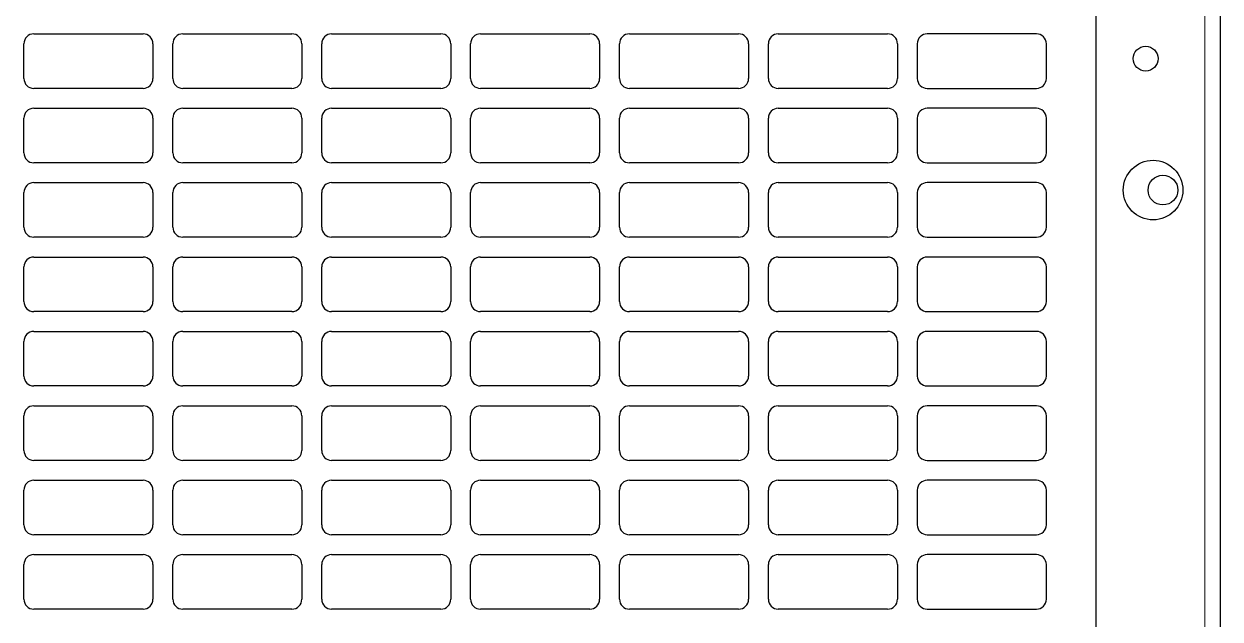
# Model space of a CAD drawing. Header units: millimetres. Extents: x -615 to 971, y 528 to 2003.
# Drawn here: x 665.3 to 906.3, y 1613.4 to 1733.4 of the extents above; entities that cross this region are included whole.
import ezdxf

# ---------------------------------------------------------------- set-up
doc = ezdxf.new("R2010")
doc.units = ezdxf.units.MM

msp = doc.modelspace()

# ---------------------------------------------------------------- linework, layer by layer
at = {"color": 7, "linetype": 'Continuous', "lineweight": 25}
for p, q in [((906.29, 1841.4), (906.29, 758.4)), ((881.29, 1812.2), (881.29, 758.4)), ((667.29, 1731.4), (689.29, 1731.4)), ((697.29, 1731.4), (719.29, 1731.4)), ((727.29, 1731.4), (749.29, 1731.4)), ((757.29, 1731.4), (779.29, 1731.4)), ((787.29, 1731.4), (809.29, 1731.4)), ((817.29, 1731.4), (839.29, 1731.4)), ((869.29, 1731.4), (847.29, 1731.4)), ((665.29, 1722.4), (665.29, 1729.4)), ((691.29, 1729.4), (691.29, 1722.4)), ((695.29, 1722.4), (695.29, 1729.4)), ((721.29, 1729.4), (721.29, 1722.4)), ((725.29, 1722.4), (725.29, 1729.4)), ((751.29, 1729.4), (751.29, 1722.4)), ((755.29, 1722.4), (755.29, 1729.4)), ((781.29, 1729.4), (781.29, 1722.4)), ((785.29, 1722.4), (785.29, 1729.4)), ((811.29, 1729.4), (811.29, 1722.4)), ((815.29, 1722.4), (815.29, 1729.4)), ((841.29, 1729.4), (841.29, 1722.4)), ((845.29, 1729.4), (845.29, 1722.4)), ((871.29, 1722.4), (871.29, 1729.4)), ((689.29, 1720.4), (667.29, 1720.4)), ((719.29, 1720.4), (697.29, 1720.4)), ((749.29, 1720.4), (727.29, 1720.4)), ((779.29, 1720.4), (757.29, 1720.4)), ((809.29, 1720.4), (787.29, 1720.4)), ((839.29, 1720.4), (817.29, 1720.4)), ((847.29, 1720.4), (869.29, 1720.4)), ((667.29, 1716.4), (689.29, 1716.4)), ((697.29, 1716.4), (719.29, 1716.4)), ((727.29, 1716.4), (749.29, 1716.4)), ((757.29, 1716.4), (779.29, 1716.4)), ((787.29, 1716.4), (809.29, 1716.4)), ((817.29, 1716.4), (839.29, 1716.4)), ((869.29, 1716.4), (847.29, 1716.4)), ((665.29, 1707.4), (665.29, 1714.4)), ((691.29, 1714.4), (691.29, 1707.4)), ((695.29, 1707.4), (695.29, 1714.4)), ((721.29, 1714.4), (721.29, 1707.4)), ((725.29, 1707.4), (725.29, 1714.4)), ((751.29, 1714.4), (751.29, 1707.4)), ((755.29, 1707.4), (755.29, 1714.4)), ((781.29, 1714.4), (781.29, 1707.4)), ((785.29, 1707.4), (785.29, 1714.4)), ((811.29, 1714.4), (811.29, 1707.4)), ((815.29, 1707.4), (815.29, 1714.4)), ((841.29, 1714.4), (841.29, 1707.4)), ((845.29, 1714.4), (845.29, 1707.4)), ((871.29, 1707.4), (871.29, 1714.4)), ((689.29, 1705.4), (667.29, 1705.4)), ((719.29, 1705.4), (697.29, 1705.4)), ((749.29, 1705.4), (727.29, 1705.4)), ((779.29, 1705.4), (757.29, 1705.4)), ((809.29, 1705.4), (787.29, 1705.4)), ((839.29, 1705.4), (817.29, 1705.4)), ((847.29, 1705.4), (869.29, 1705.4)), ((665.29, 1692.4), (665.29, 1699.4)), ((667.29, 1701.4), (689.29, 1701.4)), ((691.29, 1699.4), (691.29, 1692.4)), ((695.29, 1692.4), (695.29, 1699.4)), ((697.29, 1701.4), (719.29, 1701.4)), ((721.29, 1699.4), (721.29, 1692.4)), ((725.29, 1692.4), (725.29, 1699.4)), ((727.29, 1701.4), (749.29, 1701.4)), ((751.29, 1699.4), (751.29, 1692.4)), ((755.29, 1692.4), (755.29, 1699.4)), ((757.29, 1701.4), (779.29, 1701.4)), ((781.29, 1699.4), (781.29, 1692.4)), ((785.29, 1692.4), (785.29, 1699.4)), ((787.29, 1701.4), (809.29, 1701.4)), ((811.29, 1699.4), (811.29, 1692.4)), ((815.29, 1692.4), (815.29, 1699.4)), ((817.29, 1701.4), (839.29, 1701.4)), ((841.29, 1699.4), (841.29, 1692.4)), ((845.29, 1699.4), (845.29, 1692.4)), ((869.29, 1701.4), (847.29, 1701.4)), ((871.29, 1692.4), (871.29, 1699.4)), ((689.29, 1690.4), (667.29, 1690.4)), ((719.29, 1690.4), (697.29, 1690.4)), ((749.29, 1690.4), (727.29, 1690.4)), ((779.29, 1690.4), (757.29, 1690.4)), ((809.29, 1690.4), (787.29, 1690.4)), ((839.29, 1690.4), (817.29, 1690.4)), ((847.29, 1690.4), (869.29, 1690.4)), ((667.29, 1686.4), (689.29, 1686.4)), ((697.29, 1686.4), (719.29, 1686.4)), ((727.29, 1686.4), (749.29, 1686.4)), ((757.29, 1686.4), (779.29, 1686.4)), ((787.29, 1686.4), (809.29, 1686.4)), ((817.29, 1686.4), (839.29, 1686.4)), ((869.29, 1686.4), (847.29, 1686.4)), ((665.29, 1677.4), (665.29, 1684.4)), ((691.29, 1684.4), (691.29, 1677.4)), ((695.29, 1677.4), (695.29, 1684.4)), ((721.29, 1684.4), (721.29, 1677.4)), ((725.29, 1677.4), (725.29, 1684.4)), ((751.29, 1684.4), (751.29, 1677.4)), ((755.29, 1677.4), (755.29, 1684.4)), ((781.29, 1684.4), (781.29, 1677.4)), ((785.29, 1677.4), (785.29, 1684.4)), ((811.29, 1684.4), (811.29, 1677.4)), ((815.29, 1677.4), (815.29, 1684.4)), ((841.29, 1684.4), (841.29, 1677.4)), ((845.29, 1684.4), (845.29, 1677.4)), ((871.29, 1677.4), (871.29, 1684.4)), ((689.29, 1675.4), (667.29, 1675.4)), ((719.29, 1675.4), (697.29, 1675.4)), ((749.29, 1675.4), (727.29, 1675.4)), ((779.29, 1675.4), (757.29, 1675.4)), ((809.29, 1675.4), (787.29, 1675.4)), ((839.29, 1675.4), (817.29, 1675.4)), ((847.29, 1675.4), (869.29, 1675.4)), ((667.29, 1671.4), (689.29, 1671.4)), ((697.29, 1671.4), (719.29, 1671.4)), ((727.29, 1671.4), (749.29, 1671.4)), ((757.29, 1671.4), (779.29, 1671.4)), ((787.29, 1671.4), (809.29, 1671.4)), ((817.29, 1671.4), (839.29, 1671.4)), ((869.29, 1671.4), (847.29, 1671.4)), ((665.29, 1662.4), (665.29, 1669.4)), ((691.29, 1669.4), (691.29, 1662.4)), ((695.29, 1662.4), (695.29, 1669.4)), ((721.29, 1669.4), (721.29, 1662.4)), ((725.29, 1662.4), (725.29, 1669.4)), ((751.29, 1669.4), (751.29, 1662.4)), ((755.29, 1662.4), (755.29, 1669.4)), ((781.29, 1669.4), (781.29, 1662.4)), ((785.29, 1662.4), (785.29, 1669.4)), ((811.29, 1669.4), (811.29, 1662.4)), ((815.29, 1662.4), (815.29, 1669.4)), ((841.29, 1669.4), (841.29, 1662.4)), ((845.29, 1669.4), (845.29, 1662.4)), ((871.29, 1662.4), (871.29, 1669.4)), ((689.29, 1660.4), (667.29, 1660.4)), ((719.29, 1660.4), (697.29, 1660.4)), ((749.29, 1660.4), (727.29, 1660.4)), ((779.29, 1660.4), (757.29, 1660.4)), ((809.29, 1660.4), (787.29, 1660.4)), ((839.29, 1660.4), (817.29, 1660.4)), ((847.29, 1660.4), (869.29, 1660.4)), ((667.29, 1656.4), (689.29, 1656.4)), ((697.29, 1656.4), (719.29, 1656.4)), ((727.29, 1656.4), (749.29, 1656.4)), ((757.29, 1656.4), (779.29, 1656.4)), ((787.29, 1656.4), (809.29, 1656.4)), ((817.29, 1656.4), (839.29, 1656.4)), ((869.29, 1656.4), (847.29, 1656.4)), ((665.29, 1647.4), (665.29, 1654.4)), ((691.29, 1654.4), (691.29, 1647.4)), ((695.29, 1647.4), (695.29, 1654.4)), ((721.29, 1654.4), (721.29, 1647.4)), ((725.29, 1647.4), (725.29, 1654.4)), ((751.29, 1654.4), (751.29, 1647.4)), ((755.29, 1647.4), (755.29, 1654.4)), ((781.29, 1654.4), (781.29, 1647.4)), ((785.29, 1647.4), (785.29, 1654.4)), ((811.29, 1654.4), (811.29, 1647.4)), ((815.29, 1647.4), (815.29, 1654.4)), ((841.29, 1654.4), (841.29, 1647.4)), ((845.29, 1654.4), (845.29, 1647.4)), ((871.29, 1647.4), (871.29, 1654.4)), ((689.29, 1645.4), (667.29, 1645.4)), ((719.29, 1645.4), (697.29, 1645.4)), ((749.29, 1645.4), (727.29, 1645.4)), ((779.29, 1645.4), (757.29, 1645.4)), ((809.29, 1645.4), (787.29, 1645.4)), ((839.29, 1645.4), (817.29, 1645.4)), ((847.29, 1645.4), (869.29, 1645.4)), ((667.29, 1641.4), (689.29, 1641.4)), ((697.29, 1641.4), (719.29, 1641.4)), ((727.29, 1641.4), (749.29, 1641.4)), ((757.29, 1641.4), (779.29, 1641.4)), ((787.29, 1641.4), (809.29, 1641.4)), ((817.29, 1641.4), (839.29, 1641.4)), ((869.29, 1641.4), (847.29, 1641.4)), ((665.29, 1632.4), (665.29, 1639.4)), ((691.29, 1639.4), (691.29, 1632.4)), ((695.29, 1632.4), (695.29, 1639.4)), ((721.29, 1639.4), (721.29, 1632.4)), ((725.29, 1632.4), (725.29, 1639.4)), ((751.29, 1639.4), (751.29, 1632.4)), ((755.29, 1632.4), (755.29, 1639.4)), ((781.29, 1639.4), (781.29, 1632.4)), ((785.29, 1632.4), (785.29, 1639.4)), ((811.29, 1639.4), (811.29, 1632.4)), ((815.29, 1632.4), (815.29, 1639.4)), ((841.29, 1639.4), (841.29, 1632.4)), ((845.29, 1639.4), (845.29, 1632.4)), ((871.29, 1632.4), (871.29, 1639.4)), ((689.29, 1630.4), (667.29, 1630.4)), ((719.29, 1630.4), (697.29, 1630.4)), ((749.29, 1630.4), (727.29, 1630.4)), ((779.29, 1630.4), (757.29, 1630.4)), ((809.29, 1630.4), (787.29, 1630.4)), ((839.29, 1630.4), (817.29, 1630.4)), ((847.29, 1630.4), (869.29, 1630.4)), ((665.29, 1617.4), (665.29, 1624.4)), ((667.29, 1626.4), (689.29, 1626.4)), ((691.29, 1624.4), (691.29, 1617.4)), ((695.29, 1617.4), (695.29, 1624.4)), ((697.29, 1626.4), (719.29, 1626.4)), ((721.29, 1624.4), (721.29, 1617.4)), ((725.29, 1617.4), (725.29, 1624.4)), ((727.29, 1626.4), (749.29, 1626.4)), ((751.29, 1624.4), (751.29, 1617.4)), ((755.29, 1617.4), (755.29, 1624.4)), ((757.29, 1626.4), (779.29, 1626.4)), ((781.29, 1624.4), (781.29, 1617.4)), ((785.29, 1617.4), (785.29, 1624.4)), ((787.29, 1626.4), (809.29, 1626.4)), ((811.29, 1624.4), (811.29, 1617.4)), ((815.29, 1617.4), (815.29, 1624.4)), ((817.29, 1626.4), (839.29, 1626.4)), ((841.29, 1624.4), (841.29, 1617.4)), ((845.29, 1624.4), (845.29, 1617.4)), ((869.29, 1626.4), (847.29, 1626.4)), ((871.29, 1617.4), (871.29, 1624.4)), ((689.29, 1615.4), (667.29, 1615.4)), ((719.29, 1615.4), (697.29, 1615.4)), ((749.29, 1615.4), (727.29, 1615.4)), ((779.29, 1615.4), (757.29, 1615.4)), ((809.29, 1615.4), (787.29, 1615.4)), ((839.29, 1615.4), (817.29, 1615.4)), ((847.29, 1615.4), (869.29, 1615.4))]:
    msp.add_line(p, q, dxfattribs=at)
at = {"color": 8, "linetype": 'Continuous', "lineweight": 18}
msp.add_line((903.19, 1812.2), (903.19, 758.4), dxfattribs=at)
at = {"color": 7, "linetype": 'Continuous', "lineweight": 25}
for centre, radius in [((891.29, 1726.4), 2.5), ((892.79, 1699.9), 6), ((894.79, 1699.9), 3)]:
    msp.add_circle(centre, radius, dxfattribs=at)
for centre, start, end in [((667.29, 1729.4), 90, 180), ((689.29, 1729.4), 0, 90), ((697.29, 1729.4), 90, 180), ((719.29, 1729.4), 0, 90), ((727.29, 1729.4), 90, 180), ((749.29, 1729.4), 0, 90), ((757.29, 1729.4), 90, 180), ((779.29, 1729.4), 0, 90), ((787.29, 1729.4), 90, 180), ((809.29, 1729.4), 0, 90), ((817.29, 1729.4), 90, 180), ((839.29, 1729.4), 0, 90), ((847.29, 1729.4), 90, 180), ((869.29, 1729.4), 0, 90), ((667.29, 1722.4), 180, 270), ((689.29, 1722.4), 270, 0), ((697.29, 1722.4), 180, 270), ((719.29, 1722.4), 270, 0), ((727.29, 1722.4), 180, 270), ((749.29, 1722.4), 270, 0), ((757.29, 1722.4), 180, 270), ((779.29, 1722.4), 270, 0), ((787.29, 1722.4), 180, 270), ((809.29, 1722.4), 270, 0), ((817.29, 1722.4), 180, 270), ((839.29, 1722.4), 270, 0), ((847.29, 1722.4), 180, 270), ((869.29, 1722.4), 270, 0), ((667.29, 1714.4), 90, 180), ((689.29, 1714.4), 0, 90), ((697.29, 1714.4), 90, 180), ((719.29, 1714.4), 0, 90), ((727.29, 1714.4), 90, 180), ((749.29, 1714.4), 0, 90), ((757.29, 1714.4), 90, 180), ((779.29, 1714.4), 0, 90), ((787.29, 1714.4), 90, 180), ((809.29, 1714.4), 0, 90), ((817.29, 1714.4), 90, 180), ((839.29, 1714.4), 0, 90), ((847.29, 1714.4), 90, 180), ((869.29, 1714.4), 0, 90), ((667.29, 1707.4), 180, 270), ((689.29, 1707.4), 270, 0), ((697.29, 1707.4), 180, 270), ((719.29, 1707.4), 270, 0), ((727.29, 1707.4), 180, 270), ((749.29, 1707.4), 270, 0), ((757.29, 1707.4), 180, 270), ((779.29, 1707.4), 270, 0), ((787.29, 1707.4), 180, 270), ((809.29, 1707.4), 270, 0), ((817.29, 1707.4), 180, 270), ((839.29, 1707.4), 270, 0), ((847.29, 1707.4), 180, 270), ((869.29, 1707.4), 270, 0), ((667.29, 1699.4), 90, 180), ((689.29, 1699.4), 0, 90), ((697.29, 1699.4), 90, 180), ((719.29, 1699.4), 0, 90), ((727.29, 1699.4), 90, 180), ((749.29, 1699.4), 0, 90), ((757.29, 1699.4), 90, 180), ((779.29, 1699.4), 0, 90), ((787.29, 1699.4), 90, 180), ((809.29, 1699.4), 0, 90), ((817.29, 1699.4), 90, 180), ((839.29, 1699.4), 0, 90), ((847.29, 1699.4), 90, 180), ((869.29, 1699.4), 0, 90), ((667.29, 1692.4), 180, 270), ((689.29, 1692.4), 270, 0), ((697.29, 1692.4), 180, 270), ((719.29, 1692.4), 270, 0), ((727.29, 1692.4), 180, 270), ((749.29, 1692.4), 270, 0), ((757.29, 1692.4), 180, 270), ((779.29, 1692.4), 270, 0), ((787.29, 1692.4), 180, 270), ((809.29, 1692.4), 270, 0), ((817.29, 1692.4), 180, 270), ((839.29, 1692.4), 270, 0), ((847.29, 1692.4), 180, 270), ((869.29, 1692.4), 270, 0), ((667.29, 1684.4), 90, 180), ((689.29, 1684.4), 0, 90), ((697.29, 1684.4), 90, 180), ((719.29, 1684.4), 0, 90), ((727.29, 1684.4), 90, 180), ((749.29, 1684.4), 0, 90), ((757.29, 1684.4), 90, 180), ((779.29, 1684.4), 0, 90), ((787.29, 1684.4), 90, 180), ((809.29, 1684.4), 0, 90), ((817.29, 1684.4), 90, 180), ((839.29, 1684.4), 0, 90), ((847.29, 1684.4), 90, 180), ((869.29, 1684.4), 0, 90), ((667.29, 1677.4), 180, 270), ((689.29, 1677.4), 270, 0), ((697.29, 1677.4), 180, 270), ((719.29, 1677.4), 270, 0), ((727.29, 1677.4), 180, 270), ((749.29, 1677.4), 270, 0), ((757.29, 1677.4), 180, 270), ((779.29, 1677.4), 270, 0), ((787.29, 1677.4), 180, 270), ((809.29, 1677.4), 270, 0), ((817.29, 1677.4), 180, 270), ((839.29, 1677.4), 270, 0), ((847.29, 1677.4), 180, 270), ((869.29, 1677.4), 270, 0), ((667.29, 1669.4), 90, 180), ((689.29, 1669.4), 0, 90), ((697.29, 1669.4), 90, 180), ((719.29, 1669.4), 0, 90), ((727.29, 1669.4), 90, 180), ((749.29, 1669.4), 0, 90), ((757.29, 1669.4), 90, 180), ((779.29, 1669.4), 0, 90), ((787.29, 1669.4), 90, 180), ((809.29, 1669.4), 0, 90), ((817.29, 1669.4), 90, 180), ((839.29, 1669.4), 0, 90), ((847.29, 1669.4), 90, 180), ((869.29, 1669.4), 0, 90), ((667.29, 1662.4), 180, 270), ((689.29, 1662.4), 270, 0), ((697.29, 1662.4), 180, 270), ((719.29, 1662.4), 270, 0), ((727.29, 1662.4), 180, 270), ((749.29, 1662.4), 270, 0), ((757.29, 1662.4), 180, 270), ((779.29, 1662.4), 270, 0), ((787.29, 1662.4), 180, 270), ((809.29, 1662.4), 270, 0), ((817.29, 1662.4), 180, 270), ((839.29, 1662.4), 270, 0), ((847.29, 1662.4), 180, 270), ((869.29, 1662.4), 270, 0), ((667.29, 1654.4), 90, 180), ((689.29, 1654.4), 0, 90), ((697.29, 1654.4), 90, 180), ((719.29, 1654.4), 0, 90), ((727.29, 1654.4), 90, 180), ((749.29, 1654.4), 0, 90), ((757.29, 1654.4), 90, 180), ((779.29, 1654.4), 0, 90), ((787.29, 1654.4), 90, 180), ((809.29, 1654.4), 0, 90), ((817.29, 1654.4), 90, 180), ((839.29, 1654.4), 0, 90), ((847.29, 1654.4), 90, 180), ((869.29, 1654.4), 0, 90), ((667.29, 1647.4), 180, 270), ((689.29, 1647.4), 270, 0), ((697.29, 1647.4), 180, 270), ((719.29, 1647.4), 270, 0), ((727.29, 1647.4), 180, 270), ((749.29, 1647.4), 270, 0), ((757.29, 1647.4), 180, 270), ((779.29, 1647.4), 270, 0), ((787.29, 1647.4), 180, 270), ((809.29, 1647.4), 270, 0), ((817.29, 1647.4), 180, 270), ((839.29, 1647.4), 270, 0), ((847.29, 1647.4), 180, 270), ((869.29, 1647.4), 270, 0), ((667.29, 1639.4), 90, 180), ((689.29, 1639.4), 0, 90), ((697.29, 1639.4), 90, 180), ((719.29, 1639.4), 0, 90), ((727.29, 1639.4), 90, 180), ((749.29, 1639.4), 0, 90), ((757.29, 1639.4), 90, 180), ((779.29, 1639.4), 0, 90), ((787.29, 1639.4), 90, 180), ((809.29, 1639.4), 0, 90), ((817.29, 1639.4), 90, 180), ((839.29, 1639.4), 0, 90), ((847.29, 1639.4), 90, 180), ((869.29, 1639.4), 0, 90), ((667.29, 1632.4), 180, 270), ((689.29, 1632.4), 270, 0), ((697.29, 1632.4), 180, 270), ((719.29, 1632.4), 270, 0), ((727.29, 1632.4), 180, 270), ((749.29, 1632.4), 270, 0), ((757.29, 1632.4), 180, 270), ((779.29, 1632.4), 270, 0), ((787.29, 1632.4), 180, 270), ((809.29, 1632.4), 270, 0), ((817.29, 1632.4), 180, 270), ((839.29, 1632.4), 270, 0), ((847.29, 1632.4), 180, 270), ((869.29, 1632.4), 270, 0), ((667.29, 1624.4), 90, 180), ((689.29, 1624.4), 0, 90), ((697.29, 1624.4), 90, 180), ((719.29, 1624.4), 0, 90), ((727.29, 1624.4), 90, 180), ((749.29, 1624.4), 0, 90), ((757.29, 1624.4), 90, 180), ((779.29, 1624.4), 0, 90), ((787.29, 1624.4), 90, 180), ((809.29, 1624.4), 0, 90), ((817.29, 1624.4), 90, 180), ((839.29, 1624.4), 0, 90), ((847.29, 1624.4), 90, 180), ((869.29, 1624.4), 0, 90), ((667.29, 1617.4), 180, 270), ((689.29, 1617.4), 270, 0), ((697.29, 1617.4), 180, 270), ((719.29, 1617.4), 270, 0), ((727.29, 1617.4), 180, 270), ((749.29, 1617.4), 270, 0), ((757.29, 1617.4), 180, 270), ((779.29, 1617.4), 270, 0), ((787.29, 1617.4), 180, 270), ((809.29, 1617.4), 270, 0), ((817.29, 1617.4), 180, 270), ((839.29, 1617.4), 270, 0), ((847.29, 1617.4), 180, 270), ((869.29, 1617.4), 270, 0)]:
    msp.add_arc(centre, 2, start, end, dxfattribs=at)

doc.saveas('drawing.dxf')
